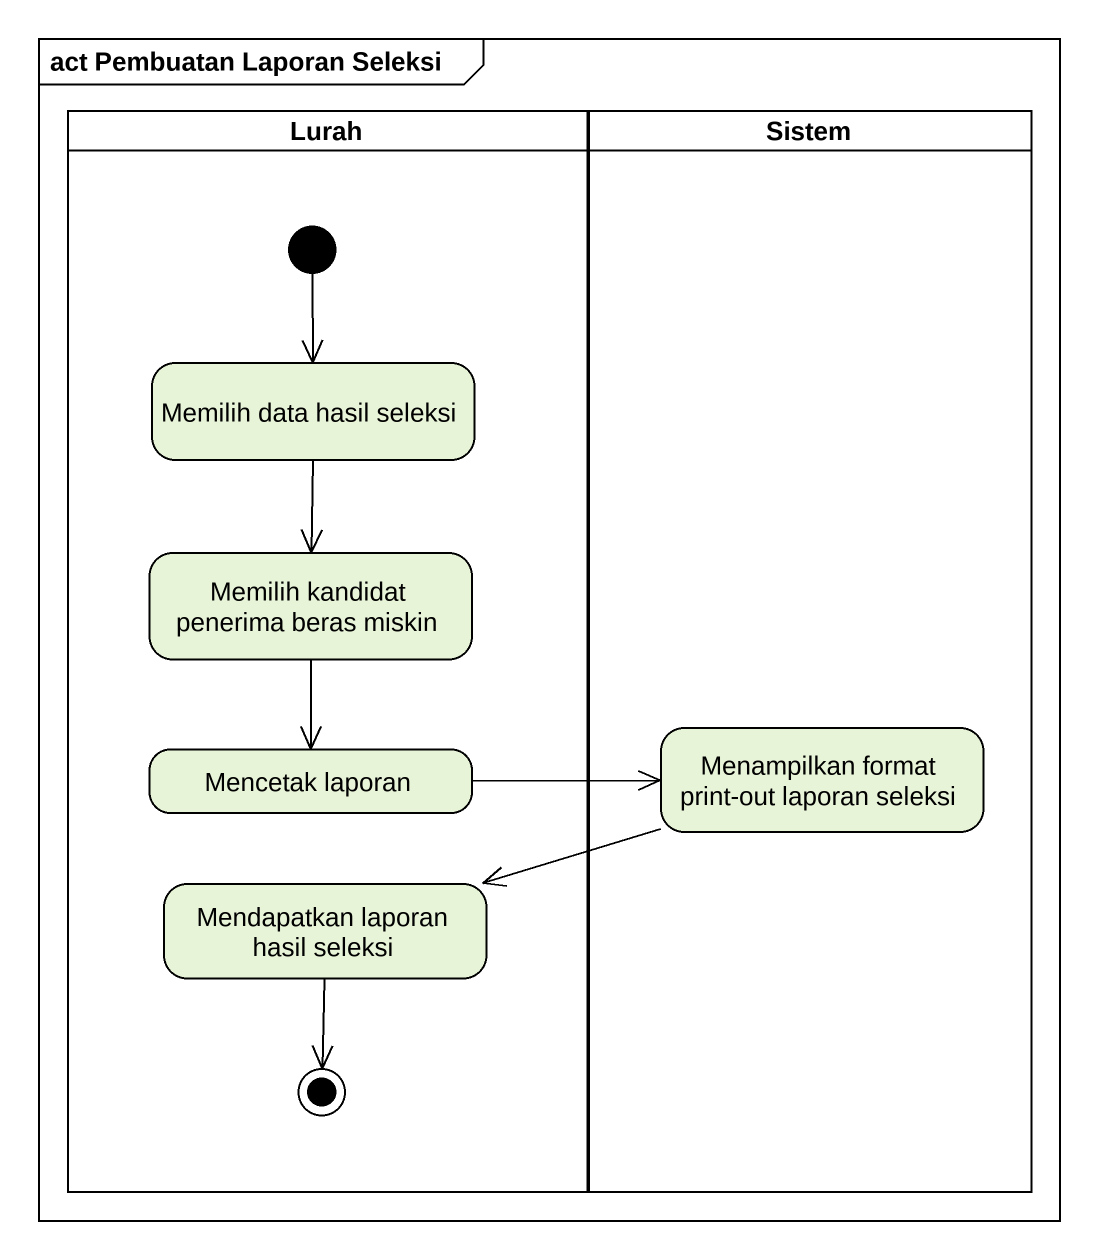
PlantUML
@startuml
mainframe act Pembuatan Laporan Seleksi
hide empty description
state Lurah <<partition>> {
  state "Memilih data hasil seleksi" as Memilih_data_hasil_seleksi
  state "Memilih kandidat penerima beras miskin" as Memilih_kandidat_penerima
  state "Mencetak laporan" as Mencetak_laporan
  state "Mendapatkan laporan hasil seleksi" as Mendapatkan_laporan_hasil
  [*] --> Memilih_data_hasil_seleksi
  Mendapatkan_laporan_hasil --> [*]
}
state Sistem <<partition>> {
  state "Menampilkan format print-out laporan seleksi" as Menampilkan_format_print
}
Memilih_data_hasil_seleksi --> Memilih_kandidat_penerima
Memilih_kandidat_penerima --> Mencetak_laporan
Mencetak_laporan -right-> Menampilkan_format_print
Menampilkan_format_print -left-> Mendapatkan_laporan_hasil
@enduml
